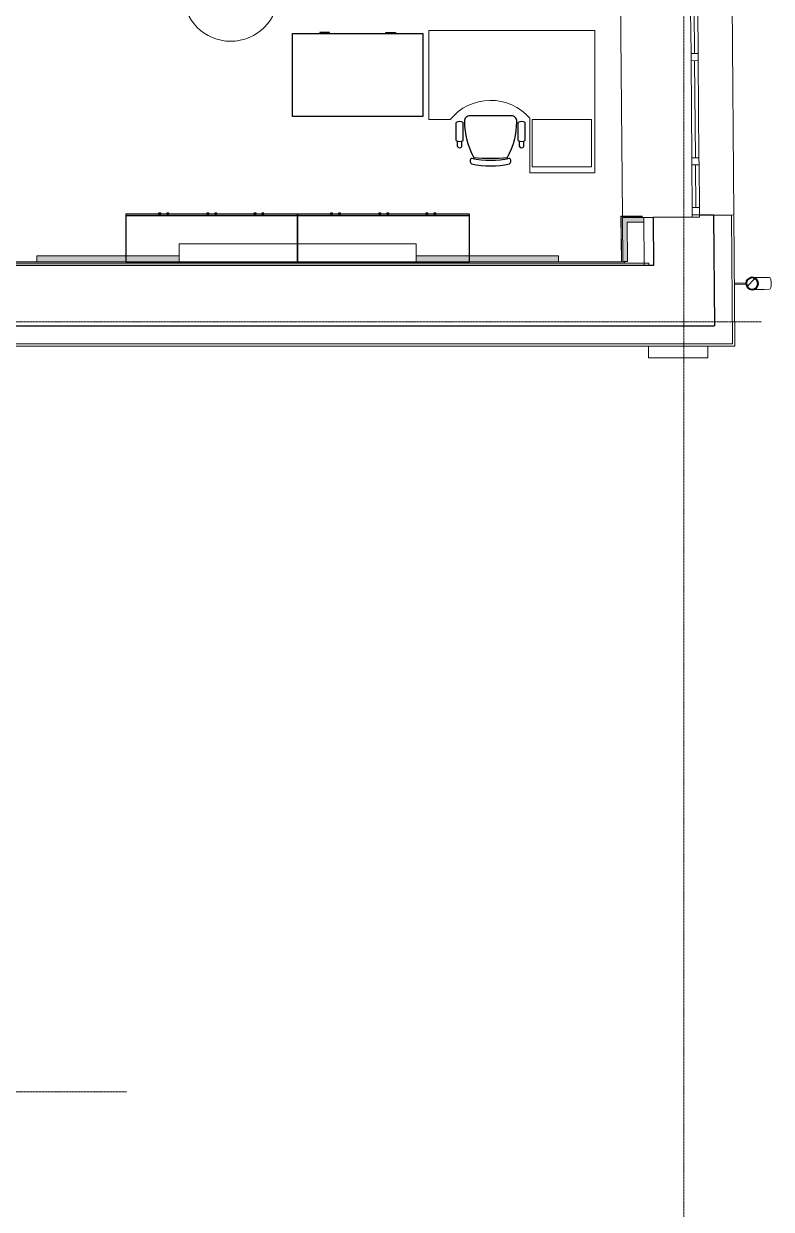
# Model space of a CAD drawing. Header units: millimetres. Extents: x -42533 to 645315, y 3457 to 82611.
# Drawn here: x 330326 to 336634, y 27280 to 37286 of the extents above; entities that cross this region are included whole.
import ezdxf

# ---------------------------------------------------------------- set-up
doc = ezdxf.new("R2010")
doc.units = ezdxf.units.MM
doc.linetypes.add('ADSK_Линия сетки', pattern=[25, 20, -2.5, 0, -2.5])
for name, color, linetype, lineweight in [('_ Окна', 7, 'Continuous', 9), ('Обобщенные модели', 7, 'Continuous', 18), ('Окна', 7, 'Continuous', 9), ('Оси', 253, 'Continuous', 9), ('Перекрытие', 7, 'Continuous', 18), ('Стены внутренние', 7, 'Continuous', 18), ('Стены наружные', 7, 'Continuous', 18), ('Стены несущие', 7, 'Continuous', 30), ('Стены отделка', 7, 'Continuous', 30), ('Стены штриховка', 7, 'Continuous', 9), ('ШТРИХОВКА', 252, 'Continuous', 15)]:
    doc.layers.add(name, color=color, linetype=linetype, lineweight=lineweight)
doc.layers.add('Линии', color=7, linetype='Continuous', lineweight=9, true_color=0x00a600)
doc.layers.add('ЭОМ_Лотки рабочие', color=5, linetype='Continuous')

# ---------------------------------------------------------------- blocks, each defined once
blk = doc.blocks.new('ТХ 3 этаж')
at = {"lineweight": 0}
h = blk.add_hatch(color=8, dxfattribs=at)
h.dxf.hatch_style = 1
h.paths.add_polyline_path([(57409, 8842), (57409, 8892), (58609, 8892), (58609, 8842)])
h = blk.add_hatch(color=8, dxfattribs=at)
h.dxf.hatch_style = 1
h.paths.add_polyline_path([(60609, 8842), (60609, 8892), (61809, 8892), (61809, 8842)])
at = {"color": 8, "linetype": 'Continuous', "lineweight": 5}
for p, q in [((60716, 10792), (62116, 10792)), ((60716, 10792), (60716, 10042)), ((62116, 10792), (60716, 10792)), ((60716, 10792), (60716, 10042)), ((62116, 10792), (62116, 9592)), ((60716, 10042), (60897, 10042)), ((61568, 10053), (61568, 9592)), ((62116, 9592), (61568, 9592))]:
    blk.add_line(p, q, dxfattribs=at)
at = {"color": 8, "linetype": 'Continuous'}
for p, q in [((60946, 9866), (60946, 10017)), ((61006, 9866), (61006, 10017)), ((61413, 10073), (61062, 10073)), ((61469, 9866), (61469, 10017)), ((61529, 9866), (61529, 10017)), ((60958, 9815), (60958, 9860)), ((60995, 9815), (60995, 9860)), ((61480, 9815), (61480, 9860)), ((61517, 9815), (61517, 9860)), ((59609, 9230), (58159, 9230)), ((61059, 9230), (59609, 9230))]:
    blk.add_line(p, q, dxfattribs=at)
for points in [[(59566, 10767), (60666, 10767), (60666, 10067), (59566, 10067)], [(59609, 8842), (59609, 9242), (58159, 9242), (58159, 8842)], [(58436, 9242), (58454, 9242), (58454, 9252), (58436, 9252)], [(58504, 9242), (58521, 9242), (58521, 9252), (58504, 9252)], [(58843, 9242), (58861, 9242), (58861, 9252), (58843, 9252)], [(58911, 9242), (58928, 9242), (58928, 9252), (58911, 9252)], [(59240, 9242), (59258, 9242), (59258, 9252), (59240, 9252)], [(59308, 9242), (59325, 9242), (59325, 9252), (59308, 9252)], [(61059, 8842), (61059, 9242), (59609, 9242), (59609, 8842)], [(59886, 9242), (59904, 9242), (59904, 9252), (59886, 9252)], [(59954, 9242), (59971, 9242), (59971, 9252), (59954, 9252)], [(60293, 9242), (60311, 9242), (60311, 9252), (60293, 9252)], [(60361, 9242), (60378, 9242), (60378, 9252), (60361, 9252)], [(60690, 9242), (60708, 9242), (60708, 9252), (60690, 9252)], [(60758, 9242), (60775, 9242), (60775, 9252), (60758, 9252)]]:
    blk.add_lwpolyline(points, close=True, dxfattribs=at)
for points in [[(59879, 10767), (59879, 10776), (59797, 10776), (59797, 10767)], [(60352, 10767), (60352, 10776), (60434, 10776), (60434, 10767)]]:
    blk.add_lwpolyline(points, dxfattribs=at)
at = {"color": 8, "linetype": 'Continuous', "lineweight": 5}
for points in [[(62089, 9643), (61589, 9643), (61589, 10043), (62089, 10043)], [(58609, 8992), (60609, 8992), (60609, 8842), (58609, 8842)]]:
    blk.add_lwpolyline(points, close=True, dxfattribs=at)
at = {"color": 8, "lineweight": 0}
for points in [[(57409, 8842), (57409, 8892), (58609, 8892), (58609, 8842), (57409, 8842)], [(60609, 8842), (60609, 8892), (61809, 8892), (61809, 8842), (60609, 8842)]]:
    blk.add_lwpolyline(points, dxfattribs=at)
at = {"color": 8, "linetype": 'Continuous', "lineweight": 5}
blk.add_arc((61237, 9767), 437, 40.7633, 141.1101, dxfattribs=at)
at = {"color": 8, "linetype": 'Continuous'}
for centre, radius, start, end in [((60976, 9967), 58.4, 58.951, 121.0488), ((61062, 10028), 45.4, 89.2519, 182.1866), ((61641, 10025), 624, 179.878, 209.1059), ((60834, 10025), 624, 330.9068, 0.1215), ((61413, 10028), 45.4, 357.8135, 90.7479), ((61499, 9967), 58.4, 58.951, 121.0488), ((60976, 9916), 58.4, 238.951, 301.0488), ((60976, 9823), 20.2, 204.8955, 335.3354), ((61499, 9916), 58.4, 238.951, 301.0488), ((61499, 9823), 20.2, 204.8955, 335.3354), ((61092, 9692), 28.1, 124.2901, 235.7096), ((61237, 10446), 748, 257.602, 282.3978), ((61237, 11477), 1762, 265.3938, 274.6546), ((61381, 9692), 28.1, 304.2915, 55.7083), ((61237, 10399), 748, 257.602, 282.3978)]:
    blk.add_arc(centre, radius, start, end, dxfattribs=at)
blk = doc.blocks.new('План 3 этажа')
at = {"layer": 'Обобщенные модели', "lineweight": 9}
h = blk.add_hatch(dxfattribs=at)
h.set_pattern_fill('FP_9', color=8, angle=-89.5366181, style=0, pattern_type=2)
h.set_pattern_definition([(45.00038, (507.34, 158.9), (-106.06672, 106.0653), [])])
h.paths.add_polyline_path([(56422.405, 8727.549), (56444.656, 8727.729), (56464.626, 8737.545), (56478.358, 8755.054), (56483.134, 8776.788), (56478.008, 8798.441), (56463.993, 8815.726), (56443.867, 8825.218), (56421.616, 8825.038), (56401.646, 8815.222), (56387.45, 8795.604), (56383.73, 8773.479), (56388.265, 8754.326), (56402.279, 8737.041), (56422.023, 8727.729)])
at = {"layer": 'Стены внутренние'}
for points in [[(55341.59, 8963.169), (55381.588, 8963.492), (55378.597, 9333.407), (55338.6, 9332.888), (55338.606, 9332.071)], [(55378.92, 9293.407), (55518.925, 9293.407), (55518.607, 9333.407), (55378.601, 9332.888)]]:
    blk.add_hatch(color=8, dxfattribs=at).paths.add_polyline_path(points)
at = {"layer": '_ Окна', "color": 8}
for p, q in [((55944.512, 11077.228), (55947.424, 10717.24)), ((55947.909, 10657.242), (55954.541, 9837.269)), ((55955.026, 9777.271), (55957.937, 9417.283)), ((55928.423, 9357.042), (55988.422, 9357.527))]:
    blk.add_line(p, q, dxfattribs=at)
at = {"layer": '_ Окна', "color": 8, "lineweight": 18}
for p, q in [((55917.425, 10716.997), (55977.423, 10717.483)), ((55917.91, 10656.999), (55917.425, 10716.997)), ((55977.423, 10717.483), (55977.908, 10657.485)), ((55977.908, 10657.485), (55917.91, 10656.999)), ((55924.541, 9837.026), (55984.54, 9837.511)), ((55925.027, 9777.028), (55924.541, 9837.026)), ((55984.54, 9837.511), (55985.025, 9777.513)), ((55985.025, 9777.513), (55925.027, 9777.028)), ((55987.936, 9417.525), (55927.938, 9417.04)), ((55927.938, 9417.04), (55928.585, 9337.043)), ((55988.583, 9337.528), (55987.936, 9417.525)), ((55928.585, 9337.043), (55988.583, 9337.528))]:
    blk.add_line(p, q, dxfattribs=at)
at = {"layer": 'Линии', "color": 8}
blk.add_circle((52033.981, 11221.14), 400, dxfattribs=at)
at = {"layer": 'Обобщенные модели', "color": 8}
for p, q in [((56578.878, 8827.564), (56536.376, 8827.22)), ((56382.238, 8780.972), (56283.1, 8780.17)), ((56283.181, 8770.171), (56382.319, 8770.972)), ((56537.184, 8727.224), (56579.687, 8727.567))]:
    blk.add_line(p, q, dxfattribs=at)
at = {"layer": 'Обобщенные модели', "color": 8, "flags": 128}
for points in [[(56445.748, 8826.487), (56447.018, 8826.498), (56449.682, 8826.519), (56452.558, 8826.542), (56455.643, 8826.567), (56458.93, 8826.594), (56462.416, 8826.622), (56466.095, 8826.652), (56469.96, 8826.683), (56474.005, 8826.716), (56478.224, 8826.75), (56482.611, 8826.785), (56487.157, 8826.822), (56491.857, 8826.86), (56496.702, 8826.899), (56501.684, 8826.94), (56506.796, 8826.981), (56512.03, 8827.023), (56517.377, 8827.067), (56522.828, 8827.111), (56528.375, 8827.156), (56534.009, 8827.201), (56536.376, 8827.22)], [(56537.184, 8727.224), (56531.517, 8727.178), (56525.933, 8727.133), (56520.44, 8727.088), (56515.049, 8727.044), (56509.767, 8727.002), (56504.604, 8726.96), (56499.566, 8726.919), (56494.663, 8726.88), (56489.902, 8726.841), (56485.291, 8726.804), (56480.837, 8726.768), (56476.548, 8726.733), (56472.429, 8726.7), (56468.489, 8726.668), (56464.732, 8726.638), (56461.165, 8726.609), (56457.794, 8726.581), (56454.625, 8726.556), (56451.661, 8726.532), (56448.909, 8726.51), (56446.557, 8726.491)]]:
    blk.add_lwpolyline(points, dxfattribs=at)
at = {"layer": 'Обобщенные модели', "color": 8}
for start, end in [(0.4633819, 180.4633819), (180.4633819, 0.4633819)]:
    blk.add_arc((56433.136, 8776.384), 52, start, end, dxfattribs=at)
at = {"layer": 'Обобщенные модели', "color": 8, "lineweight": 40}
for start, end in [(0.4633819, 180.4633819), (180.4633819, 0.4633819)]:
    blk.add_arc((56433.136, 8776.384), 50, start, end, dxfattribs=at)
at = {"layer": 'Обобщенные модели', "color": 8}
for start_param, end_param in [(4.71238898, 6.283185307), (3.141592654, 4.71238898)]:
    blk.add_ellipse((56579.283, 8777.566), major_axis=(-0.404, 49.998), ratio=0.309016994, start_param=start_param, end_param=end_param, dxfattribs=at)
at = {"layer": 'Окна', "color": 8}
for p, q in [((55917.425, 10716.997), (55914.513, 11076.986)), ((55974.511, 11077.471), (55977.423, 10717.483)), ((55917.425, 10716.997), (55917.91, 10656.999)), ((55977.908, 10657.485), (55977.423, 10717.483)), ((55924.541, 9837.026), (55917.91, 10656.999)), ((55977.908, 10657.485), (55984.54, 9837.511)), ((55924.541, 9837.026), (55925.027, 9777.028)), ((55985.025, 9777.513), (55984.54, 9837.511)), ((55927.938, 9417.04), (55925.027, 9777.028)), ((55985.025, 9777.513), (55987.936, 9417.525)), ((55927.938, 9417.04), (55928.585, 9337.043)), ((55988.583, 9337.528), (55987.936, 9417.525)), ((55928.585, 9337.043), (55988.583, 9337.528))]:
    blk.add_line(p, q, dxfattribs=at)
at = {"layer": 'Оси', "color": 8, "linetype": 'ADSK_Линия сетки'}
for p, q in [((55856.908, -3523.688), (55856.908, 43515.246)), ((-10051.774, 8453.902), (56512.196, 8453.902)), ((-10051.774, 1953.902), (51155.436, 1953.902))]:
    blk.add_line(p, q, dxfattribs=at)
at = {"layer": 'Перекрытие', "color": 8}
for p, q in [((55308.849, 13011.369), (55338.498, 9345.407)), ((55506.594, 9334.247), (55928.579, 9337.66)), ((55357.384, 8948.331), (55357.384, 8963.297))]:
    blk.add_line(p, q, dxfattribs=at)
at = {"layer": 'Стены наружные', "color": 8}
for p, q in [((56263.976, 11144.814), (56278.452, 9354.873)), ((55506.599, 9333.63), (55518.599, 9333.727))]:
    blk.add_line(p, q, dxfattribs=at)
at = {"layer": 'Стены несущие', "color": 8}
for p, q in [((55928.585, 9337.043), (55598.596, 9334.374)), ((55598.596, 9334.374), (55601.88, 8928.331)), ((56108.458, 9353.498), (55988.462, 9352.527)), ((56108.458, 9353.498), (56116.021, 8418.331)), ((55601.88, 8928.331), (49237.681, 8928.331)), ((49751.566, 8418.331), (56116.021, 8418.331))]:
    blk.add_line(p, q, dxfattribs=at)
at = {"layer": 'Стены отделка', "color": 8, "lineweight": 9}
for p, q in [((55326.514, 9343.407), (55329.612, 8960.331)), ((55506.504, 9345.407), (55328.498, 9345.407)), ((55341.71, 8948.331), (55338.595, 9333.407)), ((55338.595, 9333.407), (55519.087, 9333.407)), ((55506.599, 9333.63), (55506.504, 9345.407)), ((55598.596, 9334.374), (55518.599, 9333.727)), ((55518.601, 9333.407), (55521.879, 8928.119)), ((55519.087, 9293.407), (55519.087, 9333.407)), ((56258.453, 9354.711), (56108.458, 9353.498)), ((56278.452, 9354.873), (56258.453, 9354.711)), ((56258.453, 9354.711), (56258.461, 9353.711)), ((56287.24, 8268.331), (56278.452, 9354.873)), ((55381.588, 8963.492), (55378.92, 9293.407)), ((55378.92, 9293.407), (55519.087, 9293.407)), ((49686.439, 8948.331), (55561.879, 8948.331)), ((49686.439, 8928.331), (55561.879, 8928.331)), ((55329.612, 8960.331), (49698.439, 8960.331)), ((55341.59, 8963.169), (55381.588, 8963.492)), ((55521.879, 8928.119), (55601.876, 8928.766)), ((55561.879, 8928.331), (55561.879, 8948.331)), ((49902.709, 8268.331), (56267.239, 8268.331)), ((49922.861, 8248.331), (56287.24, 8248.331)), ((55559.565, 8248.331), (55559.565, 8148.331)), ((56059.565, 8148.331), (56059.565, 8248.331)), ((56267.239, 8268.331), (56267.239, 8268.331)), ((56287.24, 8248.331), (56287.24, 8268.331)), ((55559.565, 8148.331), (56059.565, 8148.331))]:
    blk.add_line(p, q, dxfattribs=at)
at = {"layer": 'Стены штриховка', "color": 8}
for p, q in [((55328.498, 9345.407), (55326.498, 9345.407)), ((55326.498, 9345.407), (55326.514, 9343.407)), ((55506.52, 9343.407), (55326.514, 9343.407)), ((55328.498, 9345.407), (55331.629, 8958.331)), ((55518.599, 9333.727), (55518.601, 9333.407)), ((56267.239, 8268.331), (56258.453, 9354.711)), ((56258.461, 9353.711), (56267.239, 8268.331)), ((55331.629, 8958.331), (49696.439, 8958.331))]:
    blk.add_line(p, q, dxfattribs=at)
at = {"layer": 'ЭОМ_Лотки рабочие'}
blk.add_blockref('ТХ 3 этаж', (-7010.895, 118.542), dxfattribs=at)

msp = doc.modelspace()

# ---------------------------------------------------------------- block references
at = {"layer": 'ШТРИХОВКА'}
msp.add_blockref('План 3 этажа', (280039.2, 26316.4), dxfattribs=at)

doc.saveas('drawing.dxf')
